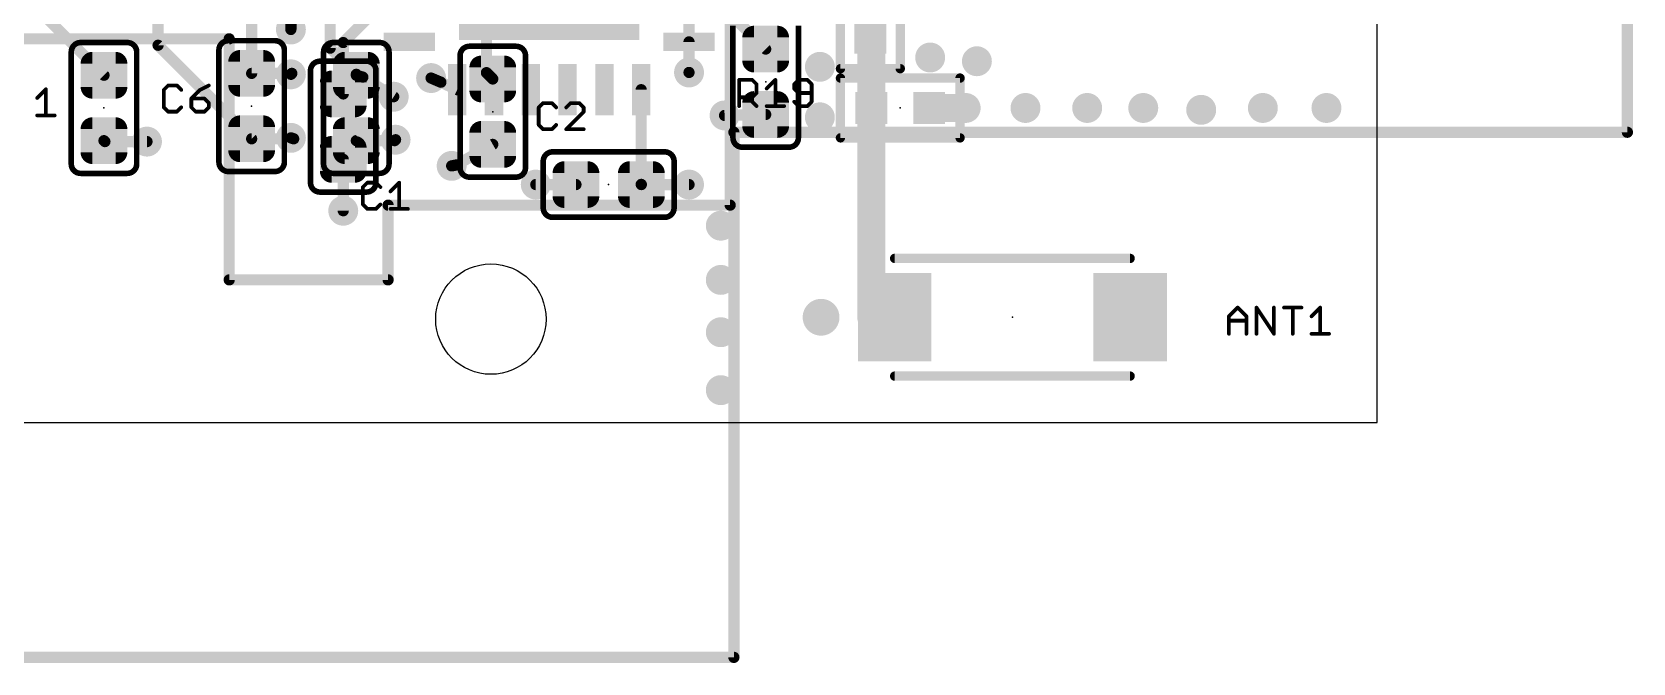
# Model space of a CAD drawing. Extents: x 260.3 to 304.3, y 100 to 124.
# Drawn here: x 282.54 to 304.29, y 99.97 to 108.55 of the extents above; entities that cross this region are included whole.
import ezdxf

# ---------------------------------------------------------------- set-up
doc = ezdxf.new("R2010")
doc.units = 0
for name, color, linetype in [('1', 22, 'CONTINUOUS'), ('16', 175, 'CONTINUOUS'), ('18', 82, 'CONTINUOUS'), ('2', 175, 'CONTINUOUS'), ('20', 7, 'CONTINUOUS'), ('21', 253, 'CONTINUOUS'), ('22', 253, 'CONTINUOUS'), ('23', 7, 'CONTINUOUS'), ('24', 7, 'CONTINUOUS'), ('25', 253, 'CONTINUOUS'), ('3', 251, 'CONTINUOUS')]:
    doc.layers.add(name, color=color, linetype=linetype)

# ---------------------------------------------------------------- blocks, each defined once
blk = doc.blocks.new('RECT')
blk.add_solid([(-0.5, -0.5), (0.5, -0.5), (-0.5, 0.5), (0.5, 0.5)])
blk = doc.blocks.new('RECT101600X101600R50')
at = {"const_width": 0.1588}
blk.add_lwpolyline([(0.2381, -0.1588), (0.2381, 0.1588, 0.4142), (0.1588, 0.2381), (-0.1588, 0.2381, 0.4142), (-0.2381, 0.1588), (-0.2381, -0.1588, 0.4142), (-0.1588, -0.2381), (0.1588, -0.2381, 0.4142)], format="xyb", close=True, dxfattribs=at)
blk.add_solid([(-0.1842, -0.1842), (0.1842, -0.1842), (-0.1842, 0.1842), (0.1842, 0.1842)])
blk = doc.blocks.new('ROUNDV')
at = {"const_width": 0.5}
blk.add_lwpolyline([(0, -0.25, 1), (0, 0.25, 1), (0, -0.25)], format="xyb", dxfattribs=at)

msp = doc.modelspace()

# ---------------------------------------------------------------- linework, layer by layer
at = {"layer": '1'}
for points, const_width in [([(304.2158, 123.9012), (304.2158, 107.188)], 0.1524), ([(284.25, 108.3705), (284.25, 109.707)], 0.1524), ([(288.712, 109.3876), (288.712, 107.9979)], 0.1524), ([(286.5882, 109.2688), (286.5882, 108.331)], 0.1524), ([(291.465, 108.0008), (291.465, 109.3343)], 0.1524), ([(285.5214, 107.9881), (285.5214, 108.9356)], 0.1524), ([(283.5148, 107.9627), (282.75, 108.7275)], 0.1524), ([(293.9288, 108.4707), (293.9415, 108.4707)], 0.381), ([(293.9415, 108.4707), (293.9415, 107.5182)], 0.381), ([(285.5214, 107.0991), (284.25, 108.3705)], 0.1524), ([(286.5882, 108.331), (286.9438, 107.9754)], 0.1524), ([(285.5214, 107.9881), (286.0675, 107.9881)], 0.1524), ([(286.0675, 107.9881), (286.0548, 107.9754)], 0.1524), ([(286.9438, 107.9754), (286.9438, 107.9627)], 0.1524), ([(286.9438, 107.9627), (287.0327, 107.9373)], 0.1524), ([(287.0327, 107.9373), (287.4518, 107.6706)], 0.1524), ([(288.712, 107.9979), (288.798, 107.9119)], 0.1524), ([(293.9415, 107.5182), (293.9415, 104.6734)], 0.381), ([(294.7289, 107.5182), (295.2242, 107.5182)], 0.381), ([(304.2158, 107.188), (292.0746, 107.188)], 0.1524), ([(292.0746, 107.188), (292.0746, 100.0506)], 0.1524), ([(283.5148, 107.0737), (283.5275, 107.061)], 0.1524), ([(283.5275, 107.061), (284.099, 107.061)], 0.1524), ([(285.5214, 107.0991), (286.0929, 107.0991)], 0.1524), ([(286.0929, 107.0991), (286.0548, 107.1118)], 0.1524), ([(286.9438, 107.0737), (287.4645, 107.0737)], 0.1524), ([(287.4645, 107.0737), (287.4772, 107.0864)], 0.1524), ([(288.798, 107.0229), (288.3027, 106.7435)], 0.1524), ([(288.3027, 106.7435), (288.2392, 106.7308)], 0.1524), ([(293.9415, 104.6734), (294.2592, 104.6734)], 0.381), ([(292.0746, 100.0506), (260.4008, 100.0506)], 0.1524)]:
    msp.add_lwpolyline(points, dxfattribs=dict(at, const_width=const_width))
for points, const_width in [([(293.9288, 108.566, 1), (293.9288, 108.3755)], 0.1905), ([(294.0368, 108.4707, 1), (293.8462, 108.4707)], 0.1905), ([(293.9415, 108.3755, 1), (293.9415, 108.566)], 0.1905), ([(284.2119, 108.3705, 1), (284.2881, 108.3705)], 0.0762), ([(284.2769, 108.3974, 1), (284.2231, 108.3436)], 0.0762), ([(286.5501, 108.331, 1), (286.6263, 108.331)], 0.0762), ([(286.6151, 108.3579, 1), (286.5613, 108.3041)], 0.0762), ([(283.4879, 107.9358, 1), (283.5417, 107.9896)], 0.0762), ([(285.5214, 108.0262, 1), (285.5214, 107.95)], 0.0762), ([(285.4833, 107.9881, 1), (285.5595, 107.9881)], 0.0762), ([(286.0279, 108.0023, 1), (286.0817, 107.9485)], 0.0762), ([(286.0944, 107.9612, 1), (286.0406, 108.015)], 0.0762), ([(286.0675, 107.95, 1), (286.0675, 108.0262)], 0.0762), ([(286.9819, 107.9754, 1), (286.9057, 107.9754)], 0.0762), ([(286.9543, 107.9993, 1), (286.9333, 107.9261)], 0.0762), ([(286.9057, 107.9627, 1), (286.9819, 107.9627)], 0.0762), ([(286.9169, 107.9485, 1), (286.9707, 108.0023)], 0.0762), ([(287.0532, 107.9694, 1), (287.0122, 107.9052)], 0.0762), ([(287.0222, 107.9007, 1), (287.0432, 107.9739)], 0.0762), ([(288.6739, 107.9979, 1), (288.7501, 107.9979)], 0.0762), ([(288.7389, 108.0248, 1), (288.6851, 107.971)], 0.0762), ([(288.7711, 107.885, 1), (288.8249, 107.9388)], 0.0762), ([(291.4269, 108.0008, 1), (291.5031, 108.0008)], 0.0762), ([(287.4313, 107.6385, 1), (287.4723, 107.7027)], 0.0762), ([(294.0368, 107.5182, 1), (293.8462, 107.5182)], 0.1905), ([(294.7289, 107.6135, 1), (294.7289, 107.423)], 0.1905), ([(295.2242, 107.423, 1), (295.2242, 107.6135)], 0.1905), ([(293.8462, 107.5182, 1), (294.0368, 107.5182)], 0.1905), ([(292.0746, 107.2261, 1), (292.0746, 107.1499)], 0.0762), ([(292.1127, 107.188, 1), (292.0365, 107.188)], 0.0762), ([(304.2158, 107.1499, 1), (304.2158, 107.2261)], 0.0762), ([(283.5417, 107.1006, 1), (283.4879, 107.0468)], 0.0762), ([(283.5275, 107.0991, 1), (283.5275, 107.0229)], 0.0762), ([(283.5006, 107.0341, 1), (283.5544, 107.0879)], 0.0762), ([(284.099, 107.0229, 1), (284.099, 107.0991)], 0.0762), ([(285.5214, 107.1372, 1), (285.5214, 107.061)], 0.0762), ([(285.4945, 107.0722, 1), (285.5483, 107.126)], 0.0762), ([(286.0668, 107.1479, 1), (286.0428, 107.0757)], 0.0762), ([(286.0809, 107.063, 1), (286.1049, 107.1352)], 0.0762), ([(286.0929, 107.061, 1), (286.0929, 107.1372)], 0.0762), ([(286.9438, 107.1118, 1), (286.9438, 107.0356)], 0.0762), ([(287.4376, 107.1006, 1), (287.4914, 107.0468)], 0.0762), ([(287.5041, 107.0595, 1), (287.4503, 107.1133)], 0.0762), ([(287.4645, 107.0356, 1), (287.4645, 107.1118)], 0.0762), ([(288.8167, 106.9897, 1), (288.7793, 107.0561)], 0.0762), ([(304.1777, 107.188, 1), (304.2539, 107.188)], 0.0762), ([(288.3102, 106.7061, 1), (288.2952, 106.7809)], 0.0762), ([(288.2317, 106.7682, 1), (288.2467, 106.6934)], 0.0762), ([(288.284, 106.7767, 1), (288.3214, 106.7103)], 0.0762), ([(293.9415, 104.7686, 1), (293.9415, 104.5782)], 0.1905), ([(294.2592, 104.5782, 1), (294.2592, 104.7686)], 0.1905), ([(293.8462, 104.6734, 1), (294.0368, 104.6734)], 0.1905), ([(292.0365, 100.0506, 1), (292.1127, 100.0506)], 0.0762), ([(292.0746, 100.0125, 1), (292.0746, 100.0887)], 0.0762)]:
    msp.add_lwpolyline(points, format="xyb", dxfattribs=dict(at, const_width=const_width))
at = {"layer": '16', "const_width": 0.1524}
for points in [[(304.2158, 123.9012), (304.2158, 107.188)], [(286.0548, 108.8009), (286.0548, 108.585)], [(287.275, 108.9162), (286.766, 108.4072)], [(292.0746, 108.7501), (292.5064, 108.3183)], [(286.766, 108.4072), (286.766, 107.7087)], [(291.4648, 108.4162), (291.4648, 108.001)], [(288.0928, 107.8678), (287.9598, 107.9246)], [(288.3148, 107.7662), (288.0928, 107.8678)], [(291.4648, 108.001), (291.465, 108.0008)], [(290.8148, 107.7662), (290.8148, 106.4793)], [(292.5064, 107.4293), (291.9476, 107.4166)], [(304.2158, 107.188), (292.0746, 107.188)], [(292.0746, 107.188), (292.0746, 100.0506)], [(286.766, 106.8197), (286.766, 106.1212)], [(289.9283, 106.4768), (289.3822, 106.4768)], [(290.8148, 106.4793), (290.8173, 106.4768)], [(290.8173, 106.4768), (291.465, 106.4768)], [(292.0746, 100.0506), (260.4008, 100.0506)]]:
    msp.add_lwpolyline(points, dxfattribs=at)
at = {"layer": '16', "const_width": 0.0762}
for points in [[(286.0167, 108.585, 1), (286.0929, 108.585)], [(286.8041, 108.4072, 1), (286.7279, 108.4072)], [(286.7391, 108.4341, 1), (286.7929, 108.3803)], [(291.5029, 108.4162, 1), (291.4267, 108.4162)], [(292.4795, 108.2914, 1), (292.5333, 108.3452)], [(287.9748, 107.9596, 1), (287.9448, 107.8896)], [(288.1087, 107.9024, 1), (288.0769, 107.8332)], [(288.0778, 107.8328, 1), (288.1078, 107.9028)], [(291.4267, 108.001, 1), (291.5029, 108.001)], [(291.4917, 108.0279, 1), (291.4379, 107.9741)], [(291.4381, 107.9739, 1), (291.4919, 108.0277)], [(286.7279, 107.7087, 1), (286.8041, 107.7087)], [(288.2989, 107.7316, 1), (288.3307, 107.8008)], [(290.8529, 107.7662, 1), (290.7767, 107.7662)], [(291.9467, 107.4547, 1), (291.9485, 107.3785)], [(292.5073, 107.3912, 1), (292.5055, 107.4674)], [(292.0746, 107.2261, 1), (292.0746, 107.1499)], [(292.1127, 107.188, 1), (292.0365, 107.188)], [(304.2158, 107.1499, 1), (304.2158, 107.2261)], [(304.1777, 107.188, 1), (304.2539, 107.188)], [(286.8041, 106.8197, 1), (286.7279, 106.8197)], [(289.3822, 106.5149, 1), (289.3822, 106.4387)], [(289.9283, 106.4387, 1), (289.9283, 106.5149)], [(290.7767, 106.4793, 1), (290.8529, 106.4793)], [(290.8417, 106.5062, 1), (290.7879, 106.4524)], [(290.8173, 106.5149, 1), (290.8173, 106.4387)], [(290.7904, 106.4499, 1), (290.8442, 106.5037)], [(291.465, 106.4387, 1), (291.465, 106.5149)], [(286.7279, 106.1212, 1), (286.8041, 106.1212)], [(292.0365, 100.0506, 1), (292.1127, 100.0506)], [(292.0746, 100.0125, 1), (292.0746, 100.0887)]]:
    msp.add_lwpolyline(points, format="xyb", dxfattribs=at)
at = {"layer": '2', "const_width": 0.1524}
for points in [[(304.2158, 123.9012), (304.2158, 107.188)], [(304.2158, 107.188), (292.0746, 107.188)], [(292.0746, 107.188), (292.0746, 100.0506)], [(292.0746, 100.0506), (260.4008, 100.0506)]]:
    msp.add_lwpolyline(points, dxfattribs=at)
at = {"layer": '2', "const_width": 0.0762}
for points in [[(292.0746, 107.2261, 1), (292.0746, 107.1499)], [(292.1127, 107.188, 1), (292.0365, 107.188)], [(304.2158, 107.1499, 1), (304.2158, 107.2261)], [(304.1777, 107.188, 1), (304.2539, 107.188)], [(292.0365, 100.0506, 1), (292.1127, 100.0506)], [(292.0746, 100.0125, 1), (292.0746, 100.0887)]]:
    msp.add_lwpolyline(points, format="xyb", dxfattribs=at)
at = {"layer": '20'}
for p, q in [((300.814, 103.245), (300.814, 121.245)), ((266.814, 103.245), (300.814, 103.245))]:
    msp.add_line(p, q, dxfattribs=at)
msp.add_circle((288.7726, 104.648), 0.75, dxfattribs=at)
at = {"layer": '21'}
for points, const_width in [([(293.5224, 108.0516), (293.5224, 109.6772)], 0.127), ([(294.3352, 109.6772), (294.3352, 108.0516)], 0.127), ([(283.1973, 108.4072), (283.8323, 108.4072)], 0.0762), ([(285.0769, 106.7816), (285.0769, 108.3056)], 0.0762), ([(285.2039, 108.4326), (285.8389, 108.4326)], 0.0762), ([(285.9659, 108.3056), (285.9659, 106.7816)], 0.0762), ([(286.6263, 108.4072), (287.2613, 108.4072)], 0.0762), ([(288.4805, 108.3564), (289.1155, 108.3564)], 0.0762), ([(283.0703, 106.7562), (283.0703, 108.2802)], 0.0762), ([(283.9593, 108.2802), (283.9593, 106.7562)], 0.0762), ([(286.4993, 106.7562), (286.4993, 108.2802)], 0.0762), ([(287.3883, 108.2802), (287.3883, 106.7562)], 0.0762), ([(288.3535, 106.7054), (288.3535, 108.2294)], 0.0762), ([(289.2425, 108.2294), (289.2425, 106.7054)], 0.0762), ([(294.3352, 108.0516), (293.5224, 108.0516)], 0.127), ([(293.5224, 107.1118), (293.5224, 107.9246)], 0.127), ([(293.5224, 107.9246), (295.148, 107.9246)], 0.127), ([(295.148, 107.9246), (295.148, 107.1118)], 0.127), ([(295.148, 107.1118), (293.5224, 107.1118)], 0.127), ([(283.8323, 106.6292), (283.1973, 106.6292)], 0.0762), ([(285.8389, 106.6546), (285.2039, 106.6546)], 0.0762), ([(287.2613, 106.6292), (286.6263, 106.6292)], 0.0762), ([(289.1155, 106.5784), (288.4805, 106.5784)], 0.0762), ([(294.2592, 105.4734), (297.4592, 105.4734)], 0.127), ([(297.4592, 103.8734), (294.2592, 103.8734)], 0.127)]:
    msp.add_lwpolyline(points, dxfattribs=dict(at, const_width=const_width))
for points, const_width in [([(283.1973, 108.4072, 0.4142), (283.0703, 108.2802)], 0.0762), ([(283.1973, 108.4262, 1), (283.1973, 108.3882)], 0.0381), ([(283.1973, 108.3882, 1), (283.1973, 108.4262)], 0.0381), ([(283.9593, 108.2802, 0.4142), (283.8323, 108.4072)], 0.0762), ([(283.8323, 108.4262, 1), (283.8323, 108.3882)], 0.0381), ([(283.8323, 108.3882, 1), (283.8323, 108.4262)], 0.0381), ([(285.2039, 108.4326, 0.4142), (285.0769, 108.3056)], 0.0762), ([(285.096, 108.3056, 1), (285.0579, 108.3056)], 0.0381), ([(285.2039, 108.4517, 1), (285.2039, 108.4136)], 0.0381), ([(285.2039, 108.4136, 1), (285.2039, 108.4517)], 0.0381), ([(285.9659, 108.3056, 0.4142), (285.8389, 108.4326)], 0.0762), ([(285.8389, 108.4517, 1), (285.8389, 108.4136)], 0.0381), ([(285.8389, 108.4136, 1), (285.8389, 108.4517)], 0.0381), ([(285.985, 108.3056, 1), (285.9469, 108.3056)], 0.0381), ([(286.6263, 108.4072, 0.4142), (286.4993, 108.2802)], 0.0762), ([(286.6263, 108.4262, 1), (286.6263, 108.3882)], 0.0381), ([(286.6263, 108.3882, 1), (286.6263, 108.4262)], 0.0381), ([(287.3883, 108.2802, 0.4142), (287.2613, 108.4072)], 0.0762), ([(287.2613, 108.4262, 1), (287.2613, 108.3882)], 0.0381), ([(287.2613, 108.3882, 1), (287.2613, 108.4262)], 0.0381), ([(288.4805, 108.3564, 0.4142), (288.3535, 108.2294)], 0.0762), ([(288.4805, 108.3755, 1), (288.4805, 108.3374)], 0.0381), ([(288.4805, 108.3374, 1), (288.4805, 108.3755)], 0.0381), ([(289.2425, 108.2294, 0.4142), (289.1155, 108.3564)], 0.0762), ([(289.1155, 108.3755, 1), (289.1155, 108.3374)], 0.0381), ([(289.1155, 108.3374, 1), (289.1155, 108.3755)], 0.0381), ([(283.0894, 108.2802, 1), (283.0513, 108.2802)], 0.0381), ([(283.0513, 108.2802, 1), (283.0894, 108.2802)], 0.0381), ([(283.9784, 108.2802, 1), (283.9403, 108.2802)], 0.0381), ([(283.9403, 108.2802, 1), (283.9784, 108.2802)], 0.0381), ([(285.0579, 108.3056, 1), (285.096, 108.3056)], 0.0381), ([(285.9469, 108.3056, 1), (285.985, 108.3056)], 0.0381), ([(286.5183, 108.2802, 1), (286.4803, 108.2802)], 0.0381), ([(286.4803, 108.2802, 1), (286.5183, 108.2802)], 0.0381), ([(287.4074, 108.2802, 1), (287.3693, 108.2802)], 0.0381), ([(287.3693, 108.2802, 1), (287.4074, 108.2802)], 0.0381), ([(288.3725, 108.2294, 1), (288.3345, 108.2294)], 0.0381), ([(288.3345, 108.2294, 1), (288.3725, 108.2294)], 0.0381), ([(289.2615, 108.2294, 1), (289.2235, 108.2294)], 0.0381), ([(289.2235, 108.2294, 1), (289.2615, 108.2294)], 0.0381), ([(293.5224, 107.9564, 1), (293.5224, 107.8928)], 0.0635), ([(293.5224, 108.0834, 1), (293.5224, 108.0199)], 0.0635), ([(293.4907, 108.0516, 1), (293.5541, 108.0516)], 0.0635), ([(293.5541, 107.9246, 1), (293.4907, 107.9246)], 0.0635), ([(294.3034, 108.0516, 1), (294.3669, 108.0516)], 0.0635), ([(294.3352, 108.0199, 1), (294.3352, 108.0834)], 0.0635), ([(295.1798, 107.9246, 1), (295.1163, 107.9246)], 0.0635), ([(295.148, 107.8928, 1), (295.148, 107.9564)], 0.0635), ([(293.5224, 107.1436, 1), (293.5224, 107.08)], 0.0635), ([(293.4907, 107.1118, 1), (293.5541, 107.1118)], 0.0635), ([(295.1163, 107.1118, 1), (295.1798, 107.1118)], 0.0635), ([(295.148, 107.08, 1), (295.148, 107.1436)], 0.0635), ([(285.0769, 106.7816, 0.4142), (285.2039, 106.6546)], 0.0762), ([(285.096, 106.7816, 1), (285.0579, 106.7816)], 0.0381), ([(285.8389, 106.6546, 0.4142), (285.9659, 106.7816)], 0.0762), ([(285.985, 106.7816, 1), (285.9469, 106.7816)], 0.0381), ([(283.0703, 106.7562, 0.4142), (283.1973, 106.6292)], 0.0762), ([(283.0894, 106.7562, 1), (283.0513, 106.7562)], 0.0381), ([(283.0513, 106.7562, 1), (283.0894, 106.7562)], 0.0381), ([(283.1973, 106.6483, 1), (283.1973, 106.6102)], 0.0381), ([(283.1973, 106.6102, 1), (283.1973, 106.6483)], 0.0381), ([(283.8323, 106.6292, 0.4142), (283.9593, 106.7562)], 0.0762), ([(283.8323, 106.6483, 1), (283.8323, 106.6102)], 0.0381), ([(283.8323, 106.6102, 1), (283.8323, 106.6483)], 0.0381), ([(283.9784, 106.7562, 1), (283.9403, 106.7562)], 0.0381), ([(283.9403, 106.7562, 1), (283.9784, 106.7562)], 0.0381), ([(285.0579, 106.7816, 1), (285.096, 106.7816)], 0.0381), ([(285.2039, 106.6736, 1), (285.2039, 106.6356)], 0.0381), ([(285.2039, 106.6356, 1), (285.2039, 106.6736)], 0.0381), ([(285.8389, 106.6736, 1), (285.8389, 106.6356)], 0.0381), ([(285.8389, 106.6356, 1), (285.8389, 106.6736)], 0.0381), ([(285.9469, 106.7816, 1), (285.985, 106.7816)], 0.0381), ([(286.4993, 106.7562, 0.4142), (286.6263, 106.6292)], 0.0762), ([(286.5183, 106.7562, 1), (286.4803, 106.7562)], 0.0381), ([(286.4803, 106.7562, 1), (286.5183, 106.7562)], 0.0381), ([(286.6263, 106.6483, 1), (286.6263, 106.6102)], 0.0381), ([(286.6263, 106.6102, 1), (286.6263, 106.6483)], 0.0381), ([(287.2613, 106.6292, 0.4142), (287.3883, 106.7562)], 0.0762), ([(287.2613, 106.6483, 1), (287.2613, 106.6102)], 0.0381), ([(287.2613, 106.6102, 1), (287.2613, 106.6483)], 0.0381), ([(287.4074, 106.7562, 1), (287.3693, 106.7562)], 0.0381), ([(287.3693, 106.7562, 1), (287.4074, 106.7562)], 0.0381), ([(288.3535, 106.7054, 0.4142), (288.4805, 106.5784)], 0.0762), ([(288.3725, 106.7054, 1), (288.3345, 106.7054)], 0.0381), ([(288.3345, 106.7054, 1), (288.3725, 106.7054)], 0.0381), ([(288.4805, 106.5974, 1), (288.4805, 106.5594)], 0.0381), ([(288.4805, 106.5594, 1), (288.4805, 106.5974)], 0.0381), ([(289.1155, 106.5784, 0.4142), (289.2425, 106.7054)], 0.0762), ([(289.1155, 106.5974, 1), (289.1155, 106.5594)], 0.0381), ([(289.1155, 106.5594, 1), (289.1155, 106.5974)], 0.0381), ([(289.2615, 106.7054, 1), (289.2235, 106.7054)], 0.0381), ([(289.2235, 106.7054, 1), (289.2615, 106.7054)], 0.0381), ([(294.2592, 105.5052, 1), (294.2592, 105.4416)], 0.0635), ([(297.4592, 105.4416, 1), (297.4592, 105.5052)], 0.0635), ([(293.2592, 104.5484, 1), (293.2592, 104.7984, 1), (293.2592, 104.5484)], 0.25), ([(294.2592, 103.9052, 1), (294.2592, 103.8417)], 0.0635), ([(297.4592, 103.8417, 1), (297.4592, 103.9052)], 0.0635)]:
    msp.add_lwpolyline(points, format="xyb", dxfattribs=dict(at, const_width=const_width))
at = {"layer": '22', "const_width": 0.0762}
for points in [[(292.0619, 108.6358), (292.0619, 107.1118)], [(292.9509, 107.1118), (292.9509, 108.6358)], [(287.0835, 108.1532), (286.4485, 108.1532)], [(286.3215, 108.0262), (286.3215, 106.5022)], [(287.2105, 106.5022), (287.2105, 108.0262)], [(289.4838, 106.7943), (289.4838, 106.1593)], [(291.1348, 106.9213), (289.6108, 106.9213)], [(291.2618, 106.1593), (291.2618, 106.7943)], [(292.1889, 106.9848), (292.8239, 106.9848)], [(286.4485, 106.3752), (287.0835, 106.3752)], [(289.6108, 106.0323), (291.1348, 106.0323)]]:
    msp.add_lwpolyline(points, dxfattribs=at)
at = {"layer": '22'}
for points, const_width in [([(286.4485, 108.1532, 0.4142), (286.3215, 108.0262)], 0.0762), ([(286.4485, 108.1722, 1), (286.4485, 108.1342)], 0.0381), ([(286.4485, 108.1342, 1), (286.4485, 108.1722)], 0.0381), ([(287.2105, 108.0262, 0.4142), (287.0835, 108.1532)], 0.0762), ([(287.0835, 108.1722, 1), (287.0835, 108.1342)], 0.0381), ([(287.0835, 108.1342, 1), (287.0835, 108.1722)], 0.0381), ([(286.3406, 108.0262, 1), (286.3025, 108.0262)], 0.0381), ([(286.3025, 108.0262, 1), (286.3406, 108.0262)], 0.0381), ([(287.2296, 108.0262, 1), (287.1915, 108.0262)], 0.0381), ([(287.1915, 108.0262, 1), (287.2296, 108.0262)], 0.0381), ([(292.0619, 107.1118, 0.4142), (292.1889, 106.9848)], 0.0762), ([(292.081, 107.1118, 1), (292.0429, 107.1118)], 0.0381), ([(292.0429, 107.1118, 1), (292.081, 107.1118)], 0.0381), ([(292.8239, 106.9848, 0.4142), (292.9509, 107.1118)], 0.0762), ([(292.9699, 107.1118, 1), (292.9318, 107.1118)], 0.0381), ([(292.9318, 107.1118, 1), (292.9699, 107.1118)], 0.0381), ([(289.6108, 106.9213, 0.4142), (289.4838, 106.7943)], 0.0762), ([(289.5029, 106.7943, 1), (289.4648, 106.7943)], 0.0381), ([(289.6108, 106.9403, 1), (289.6108, 106.9023)], 0.0381), ([(289.6108, 106.9023, 1), (289.6108, 106.9403)], 0.0381), ([(291.2618, 106.7943, 0.4142), (291.1348, 106.9213)], 0.0762), ([(291.1348, 106.9403, 1), (291.1348, 106.9023)], 0.0381), ([(291.1348, 106.9023, 1), (291.1348, 106.9403)], 0.0381), ([(291.2808, 106.7943, 1), (291.2428, 106.7943)], 0.0381), ([(292.1889, 107.0038, 1), (292.1889, 106.9658)], 0.0381), ([(292.1889, 106.9658, 1), (292.1889, 107.0038)], 0.0381), ([(292.8239, 107.0038, 1), (292.8239, 106.9658)], 0.0381), ([(292.8239, 106.9658, 1), (292.8239, 107.0038)], 0.0381), ([(289.4648, 106.7943, 1), (289.5029, 106.7943)], 0.0381), ([(291.2428, 106.7943, 1), (291.2808, 106.7943)], 0.0381), ([(286.3215, 106.5022, 0.4142), (286.4485, 106.3752)], 0.0762), ([(286.3406, 106.5022, 1), (286.3025, 106.5022)], 0.0381), ([(286.3025, 106.5022, 1), (286.3406, 106.5022)], 0.0381), ([(286.4485, 106.3942, 1), (286.4485, 106.3562)], 0.0381), ([(286.4485, 106.3562, 1), (286.4485, 106.3942)], 0.0381), ([(287.0835, 106.3752, 0.4142), (287.2105, 106.5022)], 0.0762), ([(287.0835, 106.3942, 1), (287.0835, 106.3562)], 0.0381), ([(287.0835, 106.3562, 1), (287.0835, 106.3942)], 0.0381), ([(287.2296, 106.5022, 1), (287.1915, 106.5022)], 0.0381), ([(287.1915, 106.5022, 1), (287.2296, 106.5022)], 0.0381), ([(289.4838, 106.1593, 0.4142), (289.6108, 106.0323)], 0.0762), ([(289.5029, 106.1593, 1), (289.4648, 106.1593)], 0.0381), ([(289.4648, 106.1593, 1), (289.5029, 106.1593)], 0.0381), ([(291.1348, 106.0323, 0.4142), (291.2618, 106.1593)], 0.0762), ([(291.2808, 106.1593, 1), (291.2428, 106.1593)], 0.0381), ([(291.2428, 106.1593, 1), (291.2808, 106.1593)], 0.0381), ([(289.6108, 106.0513, 1), (289.6108, 106.0133)], 0.0381), ([(289.6108, 106.0133, 1), (289.6108, 106.0513)], 0.0381), ([(291.1348, 106.0513, 1), (291.1348, 106.0133)], 0.0381), ([(291.1348, 106.0133, 1), (291.1348, 106.0513)], 0.0381)]:
    msp.add_lwpolyline(points, format="xyb", dxfattribs=dict(at, const_width=const_width))
at = {"layer": '23'}
for p in [(283.5148, 107.5182), (285.5214, 107.5436), (286.9438, 107.5182), (294.3352, 107.5182), (288.798, 107.4674), (295.8592, 104.6734)]:
    msp.add_point(p, dxfattribs=at)
at = {"layer": '24'}
for p in [(292.5064, 107.8738), (286.766, 107.2642), (290.3728, 106.4768)]:
    msp.add_point(p, dxfattribs=at)
at = {"layer": '25', "const_width": 0.0508}
for points in [[(292.1458, 107.5436), (292.1458, 107.8995)], [(292.1458, 107.8995), (292.3237, 107.8995)], [(292.3237, 107.8995), (292.383, 107.8402)], [(292.52, 107.7809), (292.6386, 107.8995)], [(292.6386, 107.8995), (292.6386, 107.5436)], [(292.9535, 107.8995), (292.8942, 107.8402)], [(293.0721, 107.8995), (292.9535, 107.8995)], [(293.1315, 107.8402), (293.0721, 107.8995)], [(282.6072, 107.6539), (282.7258, 107.7725)], [(282.7258, 107.7725), (282.7258, 107.4166)], [(284.3869, 107.8233), (284.3276, 107.764)], [(284.3276, 107.764), (284.3276, 107.5267)], [(284.5056, 107.8233), (284.3869, 107.8233)], [(284.5649, 107.764), (284.5056, 107.8233)], [(284.8204, 107.764), (284.7018, 107.6454)], [(284.9391, 107.8233), (284.8204, 107.764)], [(292.383, 107.7216), (292.3237, 107.6622)], [(292.383, 107.8402), (292.383, 107.7216)], [(292.8942, 107.8402), (292.8942, 107.7809)], [(292.8942, 107.7809), (292.9535, 107.7216)], [(292.9535, 107.7216), (293.1315, 107.7216)], [(293.1315, 107.6029), (293.1315, 107.8402)], [(284.3276, 107.5267), (284.3869, 107.4674)], [(284.3869, 107.4674), (284.5056, 107.4674)], [(284.5056, 107.4674), (284.5649, 107.5267)], [(284.7018, 107.6454), (284.7018, 107.5267)], [(284.8798, 107.6454), (284.7018, 107.6454)], [(284.7018, 107.5267), (284.7611, 107.4674)], [(284.7611, 107.4674), (284.8798, 107.4674)], [(284.9391, 107.586), (284.8798, 107.6454)], [(284.8798, 107.4674), (284.9391, 107.5267)], [(284.9391, 107.5267), (284.9391, 107.586)], [(289.4813, 107.5844), (289.422, 107.5251)], [(289.422, 107.5251), (289.422, 107.2878)], [(289.5999, 107.5844), (289.4813, 107.5844)], [(289.6592, 107.5251), (289.5999, 107.5844)], [(289.8555, 107.5844), (289.7962, 107.5251)], [(289.7962, 107.2285), (290.0334, 107.4658)], [(289.9741, 107.5844), (289.8555, 107.5844)], [(290.0334, 107.5251), (289.9741, 107.5844)], [(290.0334, 107.4658), (290.0334, 107.5251)], [(292.3237, 107.6622), (292.1458, 107.6622)], [(292.2644, 107.6622), (292.383, 107.5436)], [(292.52, 107.5436), (292.7573, 107.5436)], [(292.8942, 107.6029), (292.9535, 107.5436)], [(292.9535, 107.5436), (293.0721, 107.5436)], [(293.0721, 107.5436), (293.1315, 107.6029)], [(282.6072, 107.4166), (282.8445, 107.4166)], [(289.422, 107.2878), (289.4813, 107.2285)], [(289.4813, 107.2285), (289.5999, 107.2285)], [(289.5999, 107.2285), (289.6592, 107.2878)], [(290.0334, 107.2285), (289.7962, 107.2285)], [(287.0929, 106.5025), (287.0336, 106.4432)], [(287.0336, 106.4432), (287.0336, 106.2059)], [(287.2115, 106.5025), (287.0929, 106.5025)], [(287.2709, 106.4432), (287.2115, 106.5025)], [(287.4078, 106.3839), (287.5264, 106.5025)], [(287.5264, 106.5025), (287.5264, 106.1466)], [(287.0336, 106.2059), (287.0929, 106.1466)], [(287.0929, 106.1466), (287.2115, 106.1466)], [(287.2115, 106.1466), (287.2709, 106.2059)], [(287.4078, 106.1466), (287.6451, 106.1466)], [(298.8016, 104.6861), (298.9202, 104.8047)], [(298.8016, 104.4488), (298.8016, 104.6861)], [(298.8016, 104.6268), (299.0389, 104.6268)], [(298.9202, 104.8047), (299.0389, 104.6861)], [(299.0389, 104.6861), (299.0389, 104.4488)], [(299.1758, 104.4488), (299.1758, 104.8047)], [(299.1758, 104.8047), (299.4131, 104.4488)], [(299.4131, 104.4488), (299.4131, 104.8047)], [(299.55, 104.8047), (299.7873, 104.8047)], [(299.6686, 104.4488), (299.6686, 104.8047)], [(299.9242, 104.6861), (300.0429, 104.8047)], [(300.0429, 104.8047), (300.0429, 104.4488)], [(299.9242, 104.4488), (300.1615, 104.4488)]]:
    msp.add_lwpolyline(points, dxfattribs=at)
at = {"layer": '25', "const_width": 0.0254}
for points in [[(292.1585, 107.8995, 1), (292.1331, 107.8995)], [(292.1458, 107.9122, 1), (292.1458, 107.8868)], [(292.3327, 107.9085, 1), (292.3147, 107.8905)], [(292.3237, 107.8868, 1), (292.3237, 107.9122)], [(292.6513, 107.8995, 1), (292.6259, 107.8995)], [(292.6476, 107.8905, 1), (292.6296, 107.9085)], [(292.9535, 107.9122, 1), (292.9535, 107.8868)], [(292.9625, 107.8905, 1), (292.9445, 107.9085)], [(293.0811, 107.9085, 1), (293.0632, 107.8905)], [(293.0721, 107.8868, 1), (293.0721, 107.9122)], [(282.7385, 107.7725, 1), (282.7131, 107.7725)], [(282.7348, 107.7635, 1), (282.7168, 107.7815)], [(284.3403, 107.764, 1), (284.3149, 107.764)], [(284.3186, 107.773, 1), (284.3366, 107.755)], [(284.3869, 107.836, 1), (284.3869, 107.8106)], [(284.3959, 107.8143, 1), (284.3779, 107.8323)], [(284.5145, 107.8323, 1), (284.4966, 107.8143)], [(284.5056, 107.8106, 1), (284.5056, 107.836)], [(284.5559, 107.755, 1), (284.5738, 107.773)], [(284.8148, 107.7753, 1), (284.8261, 107.7526)], [(284.8294, 107.755, 1), (284.8115, 107.773)], [(284.9448, 107.8119, 1), (284.9334, 107.8347)], [(292.3957, 107.8402, 1), (292.3703, 107.8402)], [(292.3703, 107.7216, 1), (292.3957, 107.7216)], [(292.3741, 107.8312, 1), (292.392, 107.8492)], [(292.392, 107.7126, 1), (292.3741, 107.7305)], [(292.511, 107.7898, 1), (292.529, 107.7719)], [(292.9069, 107.8402, 1), (292.8815, 107.8402)], [(292.8852, 107.8492, 1), (292.9032, 107.8312)], [(292.9032, 107.7898, 1), (292.8852, 107.7719)], [(292.8815, 107.7809, 1), (292.9069, 107.7809)], [(292.9535, 107.7343, 1), (292.9535, 107.7089)], [(292.9445, 107.7126, 1), (292.9625, 107.7305)], [(293.1442, 107.8402, 1), (293.1188, 107.8402)], [(293.1225, 107.8312, 1), (293.1404, 107.8492)], [(293.1315, 107.7089, 1), (293.1315, 107.7343)], [(282.5982, 107.6628, 1), (282.6162, 107.6449)], [(284.3366, 107.5357, 1), (284.3186, 107.5177)], [(284.3149, 107.5267, 1), (284.3403, 107.5267)], [(284.3869, 107.4801, 1), (284.3869, 107.4547)], [(284.3779, 107.4584, 1), (284.3959, 107.4764)], [(284.4966, 107.4764, 1), (284.5145, 107.4584)], [(284.5056, 107.4547, 1), (284.5056, 107.4801)], [(284.5738, 107.5177, 1), (284.5559, 107.5357)], [(284.7145, 107.6454, 1), (284.6891, 107.6454)], [(284.7018, 107.6581, 1), (284.7018, 107.6327)], [(284.6928, 107.6543, 1), (284.7108, 107.6364)], [(284.7108, 107.5357, 1), (284.6928, 107.5177)], [(284.6891, 107.5267, 1), (284.7145, 107.5267)], [(284.7611, 107.4801, 1), (284.7611, 107.4547)], [(284.7521, 107.4584, 1), (284.7701, 107.4764)], [(284.8887, 107.6543, 1), (284.8708, 107.6364)], [(284.8708, 107.4764, 1), (284.8887, 107.4584)], [(284.8798, 107.6327, 1), (284.8798, 107.6581)], [(284.8798, 107.4547, 1), (284.8798, 107.4801)], [(284.9518, 107.586, 1), (284.9264, 107.586)], [(284.9264, 107.5267, 1), (284.9518, 107.5267)], [(284.9301, 107.5771, 1), (284.9481, 107.595)], [(284.9481, 107.5177, 1), (284.9301, 107.5357)], [(289.4347, 107.5251, 1), (289.4093, 107.5251)], [(289.413, 107.5341, 1), (289.4309, 107.5161)], [(289.4813, 107.5971, 1), (289.4813, 107.5717)], [(289.4902, 107.5754, 1), (289.4723, 107.5934)], [(289.6089, 107.5934, 1), (289.5909, 107.5754)], [(289.5999, 107.5717, 1), (289.5999, 107.5971)], [(289.6502, 107.5161, 1), (289.6682, 107.5341)], [(289.7872, 107.5341, 1), (289.8051, 107.5161)], [(289.8555, 107.5971, 1), (289.8555, 107.5717)], [(289.8645, 107.5754, 1), (289.8465, 107.5934)], [(289.9831, 107.5934, 1), (289.9651, 107.5754)], [(289.9741, 107.5717, 1), (289.9741, 107.5971)], [(290.0461, 107.5251, 1), (290.0207, 107.5251)], [(290.0207, 107.4658, 1), (290.0461, 107.4658)], [(290.0244, 107.5161, 1), (290.0424, 107.5341)], [(290.0424, 107.4568, 1), (290.0244, 107.4747)], [(292.1458, 107.6749, 1), (292.1458, 107.6495)], [(292.1331, 107.5436, 1), (292.1585, 107.5436)], [(292.2734, 107.6712, 1), (292.2554, 107.6533)], [(292.3147, 107.6712, 1), (292.3327, 107.6533)], [(292.3237, 107.6495, 1), (292.3237, 107.6749)], [(292.3741, 107.5346, 1), (292.392, 107.5526)], [(292.52, 107.5563, 1), (292.52, 107.5309)], [(292.6259, 107.5436, 1), (292.6513, 107.5436)], [(292.7573, 107.5309, 1), (292.7573, 107.5563)], [(292.9032, 107.6119, 1), (292.8852, 107.5939)], [(292.9535, 107.5563, 1), (292.9535, 107.5309)], [(292.9445, 107.5346, 1), (292.9625, 107.5526)], [(293.0632, 107.5526, 1), (293.0811, 107.5346)], [(293.0721, 107.5309, 1), (293.0721, 107.5563)], [(293.1188, 107.6029, 1), (293.1442, 107.6029)], [(293.1404, 107.5939, 1), (293.1225, 107.6119)], [(282.6072, 107.4293, 1), (282.6072, 107.4039)], [(282.7131, 107.4166, 1), (282.7385, 107.4166)], [(282.8445, 107.4039, 1), (282.8445, 107.4293)], [(289.4309, 107.2968, 1), (289.413, 107.2788)], [(289.4093, 107.2878, 1), (289.4347, 107.2878)], [(289.4813, 107.2412, 1), (289.4813, 107.2158)], [(289.5999, 107.2158, 1), (289.5999, 107.2412)], [(289.6682, 107.2788, 1), (289.6502, 107.2968)], [(289.7962, 107.2412, 1), (289.7962, 107.2158)], [(290.0334, 107.2158, 1), (290.0334, 107.2412)], [(289.4723, 107.2195, 1), (289.4902, 107.2375)], [(289.5909, 107.2375, 1), (289.6089, 107.2195)], [(289.7872, 107.2375, 1), (289.8051, 107.2195)], [(287.0463, 106.4432, 1), (287.0209, 106.4432)], [(287.0246, 106.4522, 1), (287.0426, 106.4342)], [(287.0929, 106.5152, 1), (287.0929, 106.4898)], [(287.1019, 106.4935, 1), (287.0839, 106.5115)], [(287.2205, 106.5115, 1), (287.2026, 106.4935)], [(287.2115, 106.4898, 1), (287.2115, 106.5152)], [(287.2619, 106.4342, 1), (287.2798, 106.4522)], [(287.3988, 106.3928, 1), (287.4168, 106.3749)], [(287.5391, 106.5025, 1), (287.5137, 106.5025)], [(287.5354, 106.4935, 1), (287.5174, 106.5115)], [(287.0426, 106.2149, 1), (287.0246, 106.1969)], [(287.0209, 106.2059, 1), (287.0463, 106.2059)], [(287.0929, 106.1593, 1), (287.0929, 106.1339)], [(287.0839, 106.1376, 1), (287.1019, 106.1556)], [(287.2026, 106.1556, 1), (287.2205, 106.1376)], [(287.2115, 106.1339, 1), (287.2115, 106.1593)], [(287.2798, 106.1969, 1), (287.2619, 106.2149)], [(287.4078, 106.1593, 1), (287.4078, 106.1339)], [(287.6451, 106.1339, 1), (287.6451, 106.1593)], [(287.5137, 106.1466, 1), (287.5391, 106.1466)], [(298.8143, 104.6861, 1), (298.7889, 104.6861)], [(298.7926, 104.695, 1), (298.8106, 104.6771)], [(298.8016, 104.6394, 1), (298.8016, 104.6141)], [(298.9292, 104.8137, 1), (298.9113, 104.7957)], [(298.9292, 104.7957, 1), (298.9113, 104.8137)], [(299.0516, 104.6861, 1), (299.0262, 104.6861)], [(299.0299, 104.6771, 1), (299.0478, 104.695)], [(299.0389, 104.6141, 1), (299.0389, 104.6394)], [(299.1885, 104.8047, 1), (299.1631, 104.8047)], [(299.1864, 104.8117, 1), (299.1652, 104.7977)], [(299.4258, 104.8047, 1), (299.4004, 104.8047)], [(299.55, 104.8174, 1), (299.55, 104.792)], [(299.6813, 104.8047, 1), (299.6559, 104.8047)], [(299.7873, 104.792, 1), (299.7873, 104.8174)], [(299.9152, 104.695, 1), (299.9332, 104.6771)], [(300.0556, 104.8047, 1), (300.0302, 104.8047)], [(300.0518, 104.7957, 1), (300.0339, 104.8137)], [(298.7889, 104.4488, 1), (298.8143, 104.4488)], [(299.0262, 104.4488, 1), (299.0516, 104.4488)], [(299.1631, 104.4488, 1), (299.1885, 104.4488)], [(299.4004, 104.4488, 1), (299.4258, 104.4488)], [(299.4025, 104.4418, 1), (299.4236, 104.4558)], [(299.6559, 104.4488, 1), (299.6813, 104.4488)], [(299.9242, 104.4615, 1), (299.9242, 104.4361)], [(300.0302, 104.4488, 1), (300.0556, 104.4488)], [(300.1615, 104.4361, 1), (300.1615, 104.4615)]]:
    msp.add_lwpolyline(points, format="xyb", dxfattribs=at)
at = {"layer": '3', "const_width": 0.1524}
for points in [[(292.0238, 110.4392), (292.0238, 106.1974)], [(285.2166, 108.458), (278.003, 108.458)], [(285.2166, 105.1814), (285.2166, 108.458)], [(292.0238, 106.1974), (287.3756, 106.1974)], [(287.3756, 106.1974), (287.3756, 105.1814)], [(287.3756, 105.1814), (285.2166, 105.1814)]]:
    msp.add_lwpolyline(points, dxfattribs=at)
at = {"layer": '3', "const_width": 0.0762}
for points in [[(285.2547, 108.458, 1), (285.1785, 108.458)], [(285.2166, 108.4199, 1), (285.2166, 108.4961)], [(287.3756, 106.2355, 1), (287.3756, 106.1593)], [(287.4137, 106.1974, 1), (287.3375, 106.1974)], [(291.9857, 106.1974, 1), (292.0619, 106.1974)], [(292.0238, 106.1593, 1), (292.0238, 106.2355)], [(285.2166, 105.2195, 1), (285.2166, 105.1433)], [(285.1785, 105.1814, 1), (285.2547, 105.1814)], [(287.3375, 105.1814, 1), (287.4137, 105.1814)], [(287.3756, 105.1433, 1), (287.3756, 105.2195)]]:
    msp.add_lwpolyline(points, format="xyb", dxfattribs=at)

# ---------------------------------------------------------------- block references
at = {"layer": '1', "xscale": 0.4318, "yscale": 0.4318}
for p, rotation in [((293.9288, 108.4707), 90), ((293.9415, 107.5182), 180), ((294.7289, 107.5182), 180)]:
    msp.add_blockref('RECT', p, dxfattribs=dict(at, rotation=rotation))
at = {"layer": '1'}
for p, rotation in [((283.5148, 107.9627), 90), ((285.5214, 107.9881), 270), ((286.9438, 107.9627), 90), ((288.798, 107.9119), 90), ((283.5148, 107.0737), 90), ((285.5214, 107.0991), 270), ((286.9438, 107.0737), 90), ((288.798, 107.0229), 90)]:
    msp.add_blockref('RECT101600X101600R50', p, dxfattribs=dict(at, rotation=rotation))
at = {"layer": '1', "yscale": 1.2}
for p in [(294.2592, 104.6734), (297.4592, 104.6734)]:
    msp.add_blockref('RECT', p, dxfattribs=at)
at = {"layer": '16'}
for p, xscale, yscale, rotation in [((289.5648, 109.6662), 2.45, 2.45, 270), ((291.4648, 108.4162), 0.7, 0.25, 180), ((288.3148, 107.7662), 0.7, 0.25, 90), ((288.8148, 107.7662), 0.7, 0.25, 90), ((289.3148, 107.7662), 0.7, 0.25, 90), ((289.8148, 107.7662), 0.7, 0.25, 90), ((290.3148, 107.7662), 0.7, 0.25, 90), ((290.8148, 107.7662), 0.7, 0.25, 90)]:
    msp.add_blockref('RECT', p, dxfattribs=dict(at, xscale=xscale, yscale=yscale, rotation=rotation))
at = {"layer": '16', "rotation": 90}
for p in [(292.5064, 108.3183), (286.766, 107.7087), (292.5064, 107.4293), (286.766, 106.8197)]:
    msp.add_blockref('RECT101600X101600R50', p, dxfattribs=at)
at = {"layer": '16', "xscale": 0.7, "yscale": 0.25}
msp.add_blockref('RECT', (287.6648, 108.4162), dxfattribs=at)
at = {"layer": '16'}
for p in [(289.9283, 106.4768), (290.8173, 106.4768)]:
    msp.add_blockref('RECT101600X101600R50', p, dxfattribs=at)
at = {"layer": '18', "xscale": 0.4064, "yscale": 0.4064}
for p in [(286.0548, 108.585), (286.0548, 108.585), (286.0548, 108.585), (286.0548, 108.585), (294.7416, 108.204), (294.7416, 108.204), (294.7416, 108.204), (294.7416, 108.204), (295.3766, 108.1532), (295.3766, 108.1532), (295.3766, 108.1532), (295.3766, 108.1532), (286.0548, 107.9754), (286.0548, 107.9754), (286.0548, 107.9754), (286.0548, 107.9754), (287.9598, 107.9246), (287.9598, 107.9246), (287.9598, 107.9246), (287.9598, 107.9246), (291.465, 108.0008), (291.465, 108.0008), (291.465, 108.0008), (291.465, 108.0008), (293.243, 108.077), (293.243, 108.077), (293.243, 108.077), (293.243, 108.077), (287.4518, 107.6706), (287.4518, 107.6706), (287.4518, 107.6706), (287.4518, 107.6706), (295.2242, 107.5182), (295.2242, 107.5182), (295.2242, 107.5182), (295.2242, 107.5182), (296.037, 107.5182), (296.037, 107.5182), (296.037, 107.5182), (296.037, 107.5182), (296.8752, 107.5182), (296.8752, 107.5182), (296.8752, 107.5182), (296.8752, 107.5182), (297.6372, 107.5182), (297.6372, 107.5182), (297.6372, 107.5182), (297.6372, 107.5182), (298.4246, 107.4928), (298.4246, 107.4928), (298.4246, 107.4928), (298.4246, 107.4928), (299.2628, 107.5182), (299.2628, 107.5182), (299.2628, 107.5182), (299.2628, 107.5182), (300.1264, 107.5182), (300.1264, 107.5182), (300.1264, 107.5182), (300.1264, 107.5182), (291.9476, 107.4166), (291.9476, 107.4166), (291.9476, 107.4166), (291.9476, 107.4166), (293.243, 107.3912), (293.243, 107.3912), (293.243, 107.3912), (293.243, 107.3912), (284.099, 107.061), (284.099, 107.061), (284.099, 107.061), (284.099, 107.061), (286.0548, 107.1118), (286.0548, 107.1118), (286.0548, 107.1118), (286.0548, 107.1118), (287.4772, 107.0864), (287.4772, 107.0864), (287.4772, 107.0864), (287.4772, 107.0864), (288.2392, 106.7308), (288.2392, 106.7308), (288.2392, 106.7308), (288.2392, 106.7308), (289.3822, 106.4768), (289.3822, 106.4768), (289.3822, 106.4768), (289.3822, 106.4768), (291.465, 106.4768), (291.465, 106.4768), (291.465, 106.4768), (291.465, 106.4768), (286.766, 106.1212), (286.766, 106.1212), (286.766, 106.1212), (286.766, 106.1212), (291.8968, 105.918), (291.8968, 105.918), (291.8968, 105.918), (291.8968, 105.918), (291.8968, 105.1814), (291.8968, 105.1814), (291.8968, 105.1814), (291.8968, 105.1814), (291.8968, 104.4702), (291.8968, 104.4702), (291.8968, 104.4702), (291.8968, 104.4702), (291.8968, 103.6828), (291.8968, 103.6828), (291.8968, 103.6828), (291.8968, 103.6828)]:
    msp.add_blockref('ROUNDV', p, dxfattribs=at)

doc.saveas('drawing.dxf')
